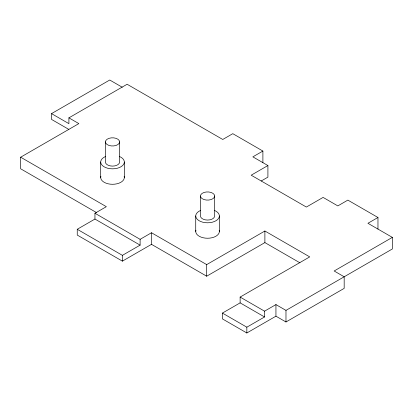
<?xml version="1.0" encoding="UTF-8"?>
<svg xmlns="http://www.w3.org/2000/svg" width="413" height="413" viewBox="0 0 413 413"><rect width="100%" height="100%" fill="white"/><g stroke="black" fill="none" stroke-linecap="round" stroke-linejoin="round"><path stroke-width="0.62" d="M68.816 129.393L51.532 119.414L51.532 113.621L68.909 123.652L68.909 117.855L78.852 123.601L20.65 157.203L20.65 168.788L96.332 212.483M240.129 302.868L222.421 313.09L222.421 318.888L246.84 332.986L246.84 327.189L264.547 316.967L264.547 311.175L240.129 297.076L240.129 302.868L264.547 316.967M94.949 219.055L94.949 213.258L140.11 239.334L140.11 245.126L94.949 219.055L77.246 229.277L77.246 235.069L122.403 261.14L151.504 244.341L206.686 276.199L264.888 242.596L264.893 231.006L309.729 256.891L240.129 297.076M51.532 113.621L109.739 80.014L122.227 87.226M68.909 117.855L127.111 84.252L222.757 139.47L232.793 133.678L262.895 151.06L262.895 162.65M94.949 213.258L106.347 206.681L20.65 157.203M262.895 151.06L252.859 156.852L267.913 165.546L267.913 177.131L261.222 180.992M140.11 239.334L151.504 232.751L206.686 264.609L264.893 231.006M267.913 165.546L251.187 175.2L306.369 207.058L323.095 197.404L337.824 205.906L347.86 200.114L377.967 217.496L377.967 229.081M77.246 229.277L122.403 255.348L140.11 245.126M377.967 217.496L367.931 223.288L392.35 237.387L392.35 248.977L285.977 310.39L275.941 304.593L264.547 311.175M392.35 237.387L334.148 270.99L344.179 276.782L344.179 288.372L285.977 321.975L275.941 316.182L246.84 332.986M264.888 242.596L299.895 262.802M222.421 313.09L246.84 327.189M285.977 310.39L285.977 321.975M275.941 304.593L275.941 316.182M219.38 215.963L219.38 231.414M214.652 196.015A7.098 4.099 0 0 1 204.007 199.562A7.098 4.099 0 0 1 204.007 192.468A7.098 4.099 0 0 1 214.652 196.015L214.652 215.963A7.098 4.099 0 0 1 207.553 220.062A7.098 4.099 0 0 1 200.46 215.963L200.46 196.015M206.686 264.609L206.686 276.199M195.726 215.963L195.726 231.414M151.504 232.751L151.504 244.341M124.349 162.01L124.349 177.461M122.403 255.348L122.403 261.14M119.615 141.891A7.098 4.099 0 0 1 108.97 145.438A7.098 4.099 0 0 1 108.97 138.345A7.098 4.099 0 0 1 119.615 141.891L119.615 162.01A7.098 4.099 0 0 1 112.522 166.109A7.098 4.099 0 0 1 105.423 162.01L105.423 141.891M100.695 162.01L100.695 177.461M124.168 176.274A11.827 6.83 0 0 1 112.522 184.291A11.827 6.83 0 0 1 100.875 176.274M119.471 156.486A11.827 6.83 0 0 1 121.308 166.578A11.827 6.83 0 0 1 103.73 166.578A11.827 6.83 0 0 1 105.568 156.486M214.502 210.439A11.827 6.83 0 0 1 216.345 220.532A11.827 6.83 0 0 1 198.767 220.532A11.827 6.83 0 0 1 200.604 210.439M219.2 230.227A11.827 6.83 0 0 1 207.553 238.244A11.827 6.83 0 0 1 195.907 230.227"/></g></svg>
